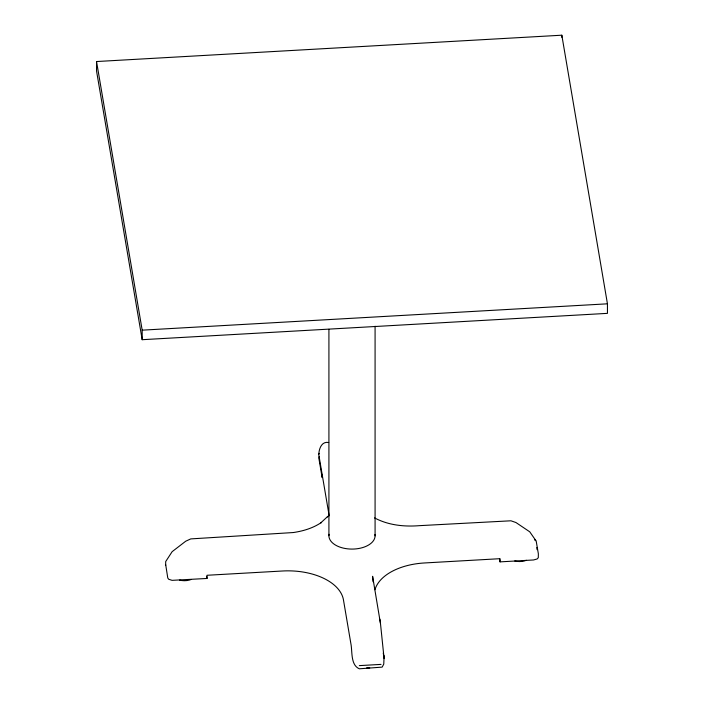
<?xml version="1.0" encoding="UTF-8"?>
<svg xmlns="http://www.w3.org/2000/svg" width="704" height="704" viewBox="0 0 704 704"><rect width="100%" height="100%" fill="white"/><g stroke="black" fill="none" stroke-linecap="round" stroke-linejoin="round"><path stroke-width="1.06" d="M384.102 658.583L380.477 623.506L372.601 576.294L373.067 581.759M328.698 442.517C321.464 440.994 318.771 449.302 318.833 454.907L329.173 515.794M384.111 655.864L383.759 664.118L382.158 667.119L359.313 668.8C350.354 664.937 352.51 651.297 350.856 643.5L343.455 599.887A55.739 32.182 0 0 0 282.542 570.997L207.002 575.274L207.002 578.459L172.066 580.342L168.696 579.269L167.772 577.966L165.704 564.722M318.859 454.124L319.202 453.385M319.202 456.562L318.833 458.084L322.124 477.497L322.124 474.311M327.342 516.991L327.879 516.287L320.804 522.852L321.508 522.403C313.113 528.123 303.186 531.115 293.207 532.55L190.758 538.903L185.724 541.209L172.137 551.672L165.704 561.546L165.642 565.435M96.554 61.538L561.818 35.2L607.446 303.82L607.446 313.359L142.182 339.698L96.554 71.078L96.554 61.538L142.182 330.158L142.182 339.698M142.182 330.158L607.446 303.82M499.506 558.703L500.042 561.871L533.553 559.97L537.134 558.976L538.296 557.691L538.358 553.802L536.228 541.27L534.547 539.449M359.313 665.623L381.022 664.391M374.581 517.915C388.406 525.298 404.29 526.865 419.285 525.668L510.954 520.793L515.953 522.535L529.751 531.819L535.823 540.54L534.855 539.792M536.765 547.589L537.117 549.674M383.258 653.083L383.777 656.146M206.642 576.347L207.002 578.459M380.477 623.506L379.87 619.238M561.818 35.2L561.818 37.321M500.042 561.871L500.042 558.686L424.503 562.962A55.739 32.182 0 0 0 374.95 589.732M375.082 326.216L375.082 535.85M328.918 329.322L328.918 535.665M369.732 667.85A11.686 6.75 0 0 1 366.687 667.797M374.977 534.459A23.082 13.332 0 0 1 351.842 549.085A23.082 13.332 0 0 1 329.058 534.274M526.381 560.296A11.686 6.75 0 0 1 514.747 560.956M191.224 579.454A11.686 6.75 0 0 1 179.599 580.114"/></g></svg>
